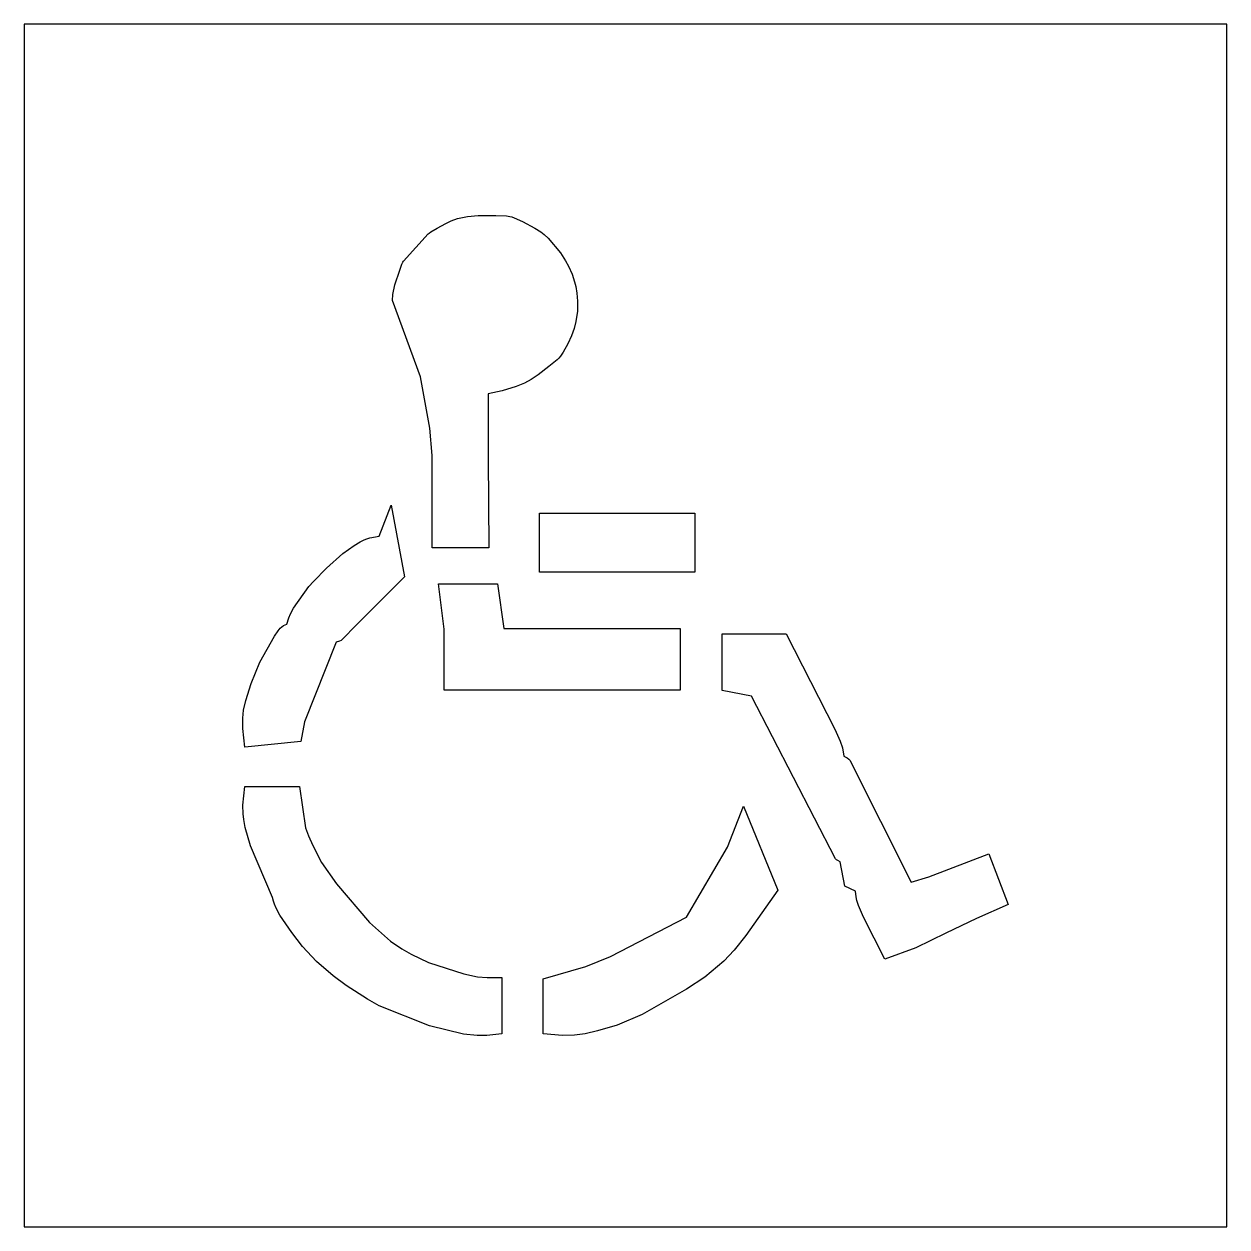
# Model space of a CAD drawing. Header units: inches. Extents: x 0 to 22, y 0 to 22.
import ezdxf

# ---------------------------------------------------------------- set-up
doc = ezdxf.new("R2010")
doc.units = ezdxf.units.IN
doc.header["$MEASUREMENT"] = 0
doc.layers.add('CUT', color=1, linetype='Continuous')

msp = doc.modelspace()

# ---------------------------------------------------------------- linework, layer by layer
at = {"layer": 'CUT'}
for points in [[(0, 0), (22, 0), (22, 22), (0, 22)], [(9.956, 17.574), (10.023, 17.423), (10.067, 17.286), (10.089, 17.199), (10.11, 17.076), (10.123, 16.932), (10.121, 16.748), (10.094, 16.561), (10.062, 16.432), (10.015, 16.298), (9.947, 16.154), (9.858, 15.999), (9.809, 15.924), (9.783, 15.889), (9.752, 15.856), (9.6, 15.734), (9.402, 15.584), (9.274, 15.499), (9.151, 15.432), (9.002, 15.372), (8.742, 15.293), (8.491, 15.237), (8.491, 14.062), (8.502, 12.419), (7.463, 12.419), (7.463, 14.109), (7.419, 14.609), (7.251, 15.551), (6.736, 16.943), (6.747, 17.053), (6.781, 17.231), (6.87, 17.501), (6.912, 17.611), (6.928, 17.645), (6.94, 17.663), (7.39, 18.162), (7.407, 18.177), (7.441, 18.201), (7.555, 18.268), (7.716, 18.355), (7.809, 18.399), (7.93, 18.442), (8.109, 18.481), (8.306, 18.5), (8.629, 18.5), (8.821, 18.49), (8.884, 18.482), (8.92, 18.474), (8.965, 18.459), (9.117, 18.386), (9.341, 18.267), (9.45, 18.199), (9.511, 18.153), (9.585, 18.082), (9.813, 17.814), (9.904, 17.672)], [(4.156, 9.942), (4.312, 10.327), (4.58, 10.805), (4.649, 10.903), (4.687, 10.949), (4.715, 10.977), (4.748, 10.999), (4.806, 11.025), (4.841, 11.143), (4.871, 11.215), (4.928, 11.315), (5.211, 11.714), (5.291, 11.806), (5.533, 12.047), (5.831, 12.315), (6.036, 12.462), (6.145, 12.531), (6.207, 12.561), (6.252, 12.579), (6.325, 12.602), (6.493, 12.633), (6.713, 13.202), (6.961, 11.893), (6.098, 11.028), (5.801, 10.724), (5.769, 10.713), (5.711, 10.698), (5.128, 9.239), (5.064, 8.881), (4.036, 8.775), (4.003, 9.119), (4, 9.307), (4.015, 9.452), (4.056, 9.629)], [(9.429, 13.053), (12.269, 13.053), (12.269, 11.978), (9.429, 11.978)], [(11.997, 10.249), (12.002, 9.82), (7.685, 9.82), (7.685, 10.933), (7.582, 11.761), (8.66, 11.761), (8.777, 10.943), (11.997, 10.943)], [(18, 5.897), (17.417, 5.643), (16.861, 5.372), (16.311, 5.107), (15.743, 4.9), (15.351, 5.665), (15.259, 5.88), (15.232, 5.97), (15.219, 6.036), (15.207, 6.143), (15.012, 6.231), (14.926, 6.679), (14.882, 6.7), (14.859, 6.715), (14.841, 6.731), (13.304, 9.705), (12.767, 9.811), (12.766, 10.492), (12.766, 10.845), (13.937, 10.845), (14.829, 9.105), (14.924, 8.887), (14.966, 8.764), (14.996, 8.613), (15.053, 8.577), (15.082, 8.556), (15.101, 8.538), (16.223, 6.307), (16.546, 6.404), (17.643, 6.824)], [(8.041, 4.63), (8.293, 4.577), (8.467, 4.56), (8.739, 4.56), (8.739, 3.533), (8.462, 3.501), (8.287, 3.5), (8.04, 3.528), (7.418, 3.681), (6.496, 4.043), (6.282, 4.164), (5.889, 4.417), (5.656, 4.59), (5.348, 4.856), (5.093, 5.132), (4.899, 5.383), (4.681, 5.702), (4.613, 5.831), (4.581, 5.901), (4.561, 5.957), (4.545, 6.024), (4.143, 6.971), (4.044, 7.306), (4.018, 7.452), (4.008, 7.554), (4.003, 7.712), (4.036, 8.053), (5.035, 8.053), (5.147, 7.302), (5.2, 7.152), (5.281, 6.975), (5.443, 6.668), (5.714, 6.273), (6.32, 5.57), (6.705, 5.225), (6.907, 5.088), (7.08, 4.991), (7.398, 4.839)], [(10.485, 3.584), (10.265, 3.534), (10.066, 3.505), (9.848, 3.501), (9.494, 3.533), (9.494, 4.538), (10.275, 4.762), (10.728, 4.945), (12.115, 5.665), (12.864, 6.944), (13.157, 7.697), (13.787, 6.157), (13.2, 5.332), (12.99, 5.06), (12.797, 4.861), (12.45, 4.568), (12.116, 4.346), (11.306, 3.886), (10.846, 3.69)]]:
    msp.add_lwpolyline(points, close=True, dxfattribs=at)

doc.saveas('drawing.dxf')
